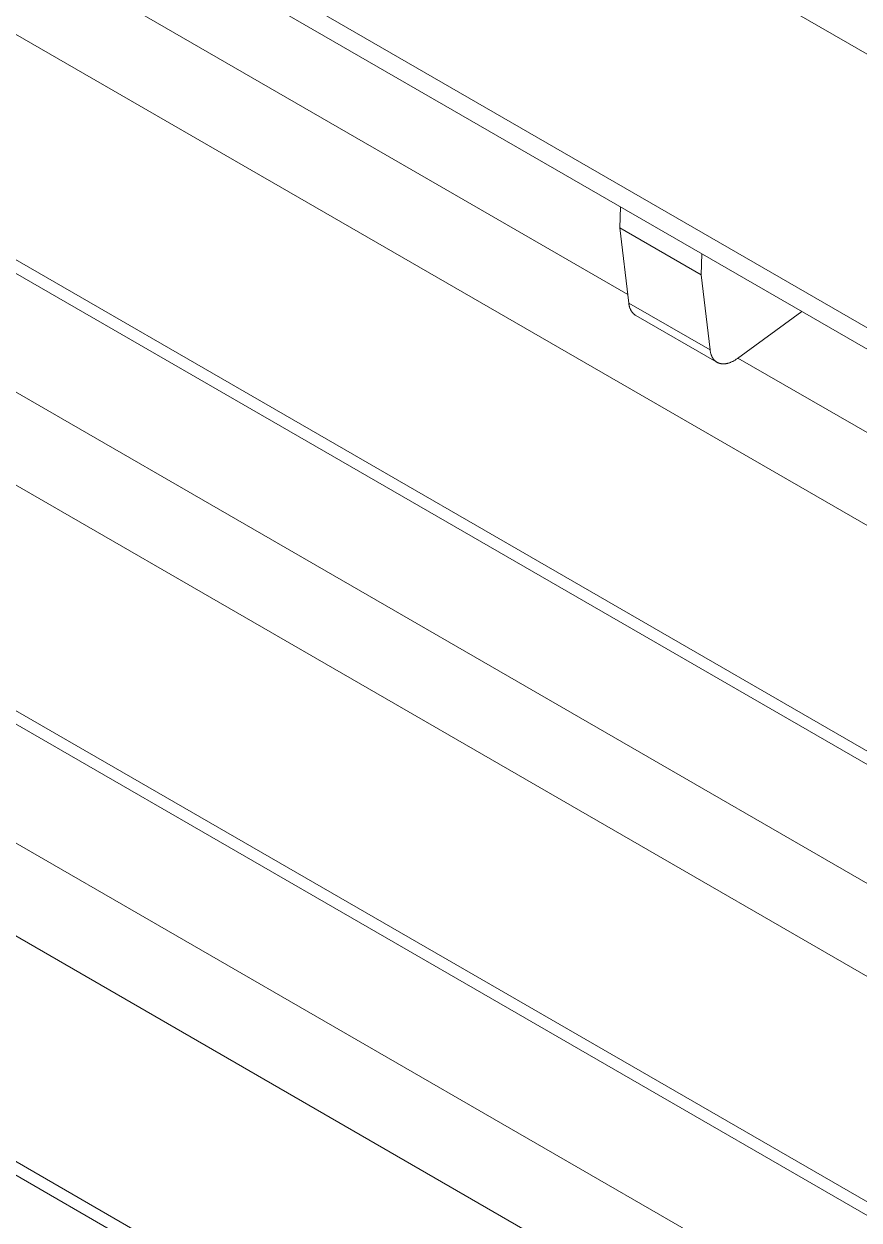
# Model space of a CAD drawing. Header units: millimetres. Extents: x -30 to 4992, y -440 to 3111.
# Drawn here: x 972.5 to 1020.2, y -83.5 to -15.1 of the extents above; entities that cross this region are included whole.
import ezdxf

# ---------------------------------------------------------------- set-up
doc = ezdxf.new("R2010")
doc.units = ezdxf.units.MM
doc.layers.add('ZANO_R', color=7, linetype='Continuous', lineweight=0)

msp = doc.modelspace()

# ---------------------------------------------------------------- linework, layer by layer
at = {"layer": 'ZANO_R'}
for p, q in [((1035.108, -25.159), (203.758, 454.821)), ((203.209, 439.501), (1034.559, -40.479)), ((1035.21, -42.081), (203.903, 437.875)), ((1037.244, -53.341), (205.894, 426.64)), ((207.623, 412.755), (1038.974, -67.225)), ((1039.633, -68.384), (208.289, 411.593)), ((211.345, 403.036), (1042.696, -76.945)), ((1040.703, -81.11), (209.352, 398.871)), ((211.082, 384.987), (1042.432, -94.994)), ((1043.092, -96.153), (211.748, 383.824)), ((214.804, 375.267), (1046.154, -104.713)), ((1044.162, -108.878), (212.811, 371.102)), ((214.54, 357.218), (1045.891, -122.763)), ((1046.55, -123.921), (215.207, 356.055)), ((625.471, 189.712), (1006.982, -30.553)), ((1006.525, -26.742), (1006.568, -25.544)), ((1006.525, -26.742), (1011.169, -29.423)), ((1007.041, -31.045), (1006.525, -26.742)), ((1011.169, -29.423), (1011.212, -28.226)), ((1011.685, -33.726), (1011.169, -29.423)), ((1011.685, -33.726), (1007.041, -31.045)), ((1007.043, -31.063), (1007.041, -31.045)), ((1007.043, -31.063), (1007.045, -31.093)), ((1007.045, -31.093), (1007.048, -31.123)), ((1007.048, -31.123), (1007.053, -31.153)), ((1007.053, -31.153), (1007.058, -31.183)), ((1007.058, -31.183), (1007.065, -31.213)), ((1007.065, -31.213), (1007.072, -31.242)), ((1007.072, -31.242), (1007.081, -31.271)), ((1007.081, -31.271), (1007.09, -31.3)), ((1007.09, -31.3), (1007.101, -31.328)), ((1007.101, -31.328), (1007.112, -31.356)), ((1007.112, -31.356), (1007.124, -31.384)), ((1007.124, -31.384), (1007.138, -31.411)), ((1007.138, -31.411), (1007.152, -31.438)), ((1007.152, -31.438), (1007.167, -31.464)), ((1007.167, -31.464), (1007.183, -31.49)), ((1007.183, -31.49), (1007.2, -31.515)), ((1007.2, -31.515), (1007.218, -31.54)), ((1007.218, -31.54), (1007.236, -31.564)), ((1007.236, -31.564), (1007.256, -31.587)), ((1007.256, -31.587), (1007.276, -31.61)), ((1007.276, -31.61), (1007.297, -31.632)), ((1007.297, -31.632), (1007.318, -31.653)), ((1007.318, -31.653), (1007.341, -31.673)), ((1007.341, -31.673), (1007.364, -31.693)), ((1007.364, -31.693), (1007.388, -31.712)), ((1007.388, -31.712), (1007.412, -31.73)), ((1007.412, -31.73), (1007.437, -31.747)), ((1012.067, -34.42), (1007.437, -31.747)), ((1016.922, -31.522), (1013.252, -34.21)), ((1011.69, -33.762), (1011.685, -33.726)), ((1011.695, -33.797), (1011.69, -33.762)), ((1011.702, -33.832), (1011.695, -33.797)), ((1011.709, -33.866), (1011.702, -33.832)), ((1011.717, -33.899), (1011.709, -33.866)), ((1011.726, -33.932), (1011.717, -33.899)), ((1011.735, -33.965), (1011.726, -33.932)), ((1011.746, -33.996), (1011.735, -33.965)), ((1011.757, -34.027), (1011.746, -33.996)), ((1011.769, -34.058), (1011.757, -34.027)), ((1011.782, -34.087), (1011.769, -34.058)), ((1011.796, -34.116), (1011.782, -34.087)), ((1011.811, -34.144), (1011.796, -34.116)), ((1011.818, -34.157), (1011.811, -34.144)), ((1011.826, -34.171), (1011.818, -34.157)), ((1011.834, -34.184), (1011.826, -34.171)), ((1011.842, -34.197), (1011.834, -34.184)), ((1011.851, -34.21), (1011.842, -34.197)), ((1011.859, -34.222), (1011.851, -34.21)), ((1011.868, -34.234), (1011.859, -34.222)), ((1011.877, -34.246), (1011.868, -34.234)), ((1011.886, -34.258), (1011.877, -34.246)), ((1011.896, -34.27), (1011.886, -34.258)), ((1011.905, -34.281), (1011.896, -34.27)), ((1011.915, -34.292), (1011.905, -34.281)), ((1011.925, -34.303), (1011.915, -34.292)), ((1011.935, -34.313), (1011.925, -34.303)), ((1011.945, -34.324), (1011.935, -34.313)), ((1011.955, -34.334), (1011.945, -34.324)), ((1011.966, -34.344), (1011.955, -34.334)), ((1011.976, -34.353), (1011.966, -34.344)), ((1011.987, -34.362), (1011.976, -34.353)), ((1011.998, -34.371), (1011.987, -34.362)), ((1012.009, -34.38), (1011.998, -34.371)), ((1012.021, -34.389), (1012.009, -34.38)), ((1012.032, -34.397), (1012.021, -34.389)), ((1012.044, -34.405), (1012.032, -34.397)), ((1012.055, -34.413), (1012.044, -34.405)), ((1012.067, -34.42), (1012.055, -34.413)), ((1012.079, -34.427), (1012.067, -34.42)), ((1012.091, -34.434), (1012.079, -34.427)), ((1012.103, -34.441), (1012.091, -34.434)), ((1012.116, -34.447), (1012.103, -34.441)), ((1012.128, -34.453), (1012.116, -34.447)), ((1012.141, -34.459), (1012.128, -34.453)), ((1012.154, -34.464), (1012.141, -34.459)), ((1012.166, -34.47), (1012.154, -34.464)), ((1012.179, -34.475), (1012.166, -34.47)), ((1012.192, -34.48), (1012.179, -34.475)), ((1012.206, -34.484), (1012.192, -34.48)), ((1012.219, -34.488), (1012.206, -34.484)), ((1012.232, -34.492), (1012.219, -34.488)), ((1012.246, -34.496), (1012.232, -34.492)), ((1012.259, -34.499), (1012.246, -34.496)), ((1012.273, -34.503), (1012.259, -34.499)), ((1012.287, -34.506), (1012.273, -34.503)), ((1012.301, -34.508), (1012.287, -34.506)), ((1012.315, -34.511), (1012.301, -34.508)), ((1012.33, -34.513), (1012.315, -34.511)), ((1012.344, -34.515), (1012.33, -34.513)), ((1012.359, -34.516), (1012.344, -34.515)), ((1012.373, -34.518), (1012.359, -34.516)), ((1012.388, -34.519), (1012.373, -34.518)), ((1012.403, -34.52), (1012.388, -34.519)), ((1012.418, -34.52), (1012.403, -34.52)), ((1012.434, -34.521), (1012.418, -34.52)), ((1012.449, -34.521), (1012.434, -34.521)), ((1012.464, -34.521), (1012.449, -34.521)), ((1012.48, -34.52), (1012.464, -34.521)), ((1012.512, -34.518), (1012.48, -34.52)), ((1012.543, -34.515), (1012.512, -34.518)), ((1012.576, -34.511), (1012.543, -34.515)), ((1012.608, -34.506), (1012.576, -34.511)), ((1012.641, -34.5), (1012.608, -34.506)), ((1012.674, -34.492), (1012.641, -34.5)), ((1012.708, -34.484), (1012.674, -34.492)), ((1012.742, -34.474), (1012.708, -34.484)), ((1012.775, -34.464), (1012.742, -34.474)), ((1012.81, -34.452), (1012.775, -34.464)), ((1012.844, -34.439), (1012.81, -34.452)), ((1012.878, -34.425), (1012.844, -34.439)), ((1012.912, -34.41), (1012.878, -34.425)), ((1012.947, -34.394), (1012.912, -34.41)), ((1012.981, -34.377), (1012.947, -34.394)), ((1013.015, -34.36), (1012.981, -34.377)), ((1013.05, -34.341), (1013.015, -34.36)), ((1013.084, -34.321), (1013.05, -34.341)), ((1013.118, -34.3), (1013.084, -34.321)), ((1013.152, -34.279), (1013.118, -34.3)), ((1013.185, -34.257), (1013.152, -34.279)), ((1013.219, -34.234), (1013.185, -34.257)), ((1013.252, -34.21), (1013.219, -34.234)), ((1013.28, -34.19), (1039.237, -49.176))]:
    msp.add_line(p, q, dxfattribs=at)

doc.saveas('drawing.dxf')
